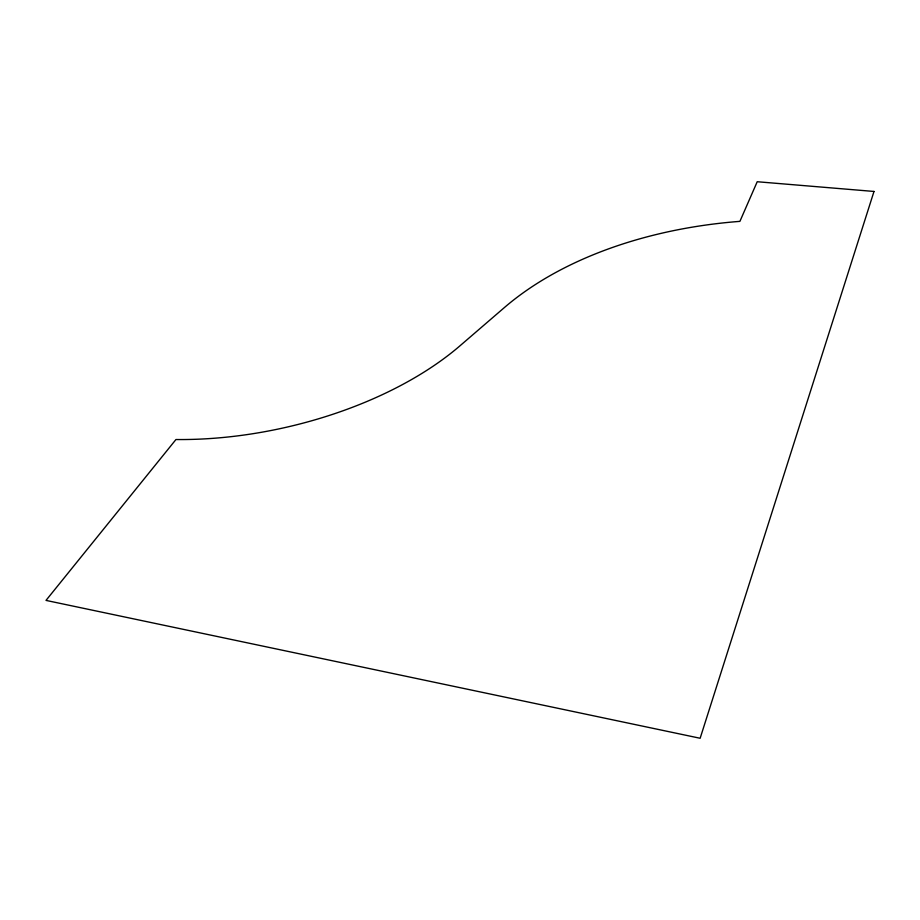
<?xml version="1.0" encoding="UTF-8"?>
<svg xmlns="http://www.w3.org/2000/svg" width="920" height="920" viewBox="0 0 920 920"><rect width="100%" height="100%" fill="white"/><g stroke="black" fill="none" stroke-linecap="round" stroke-linejoin="round"><path stroke-width="1.38" d="M874 191.452L700.143 738.265L46 600.404L175.95 439.53A262.568 135.964 -12.8 0 0 460.08 345.724L504.355 307.591A345.667 213.175 0.6 0 1 739.91 221.363L757.217 181.734L874 191.452"/></g></svg>
